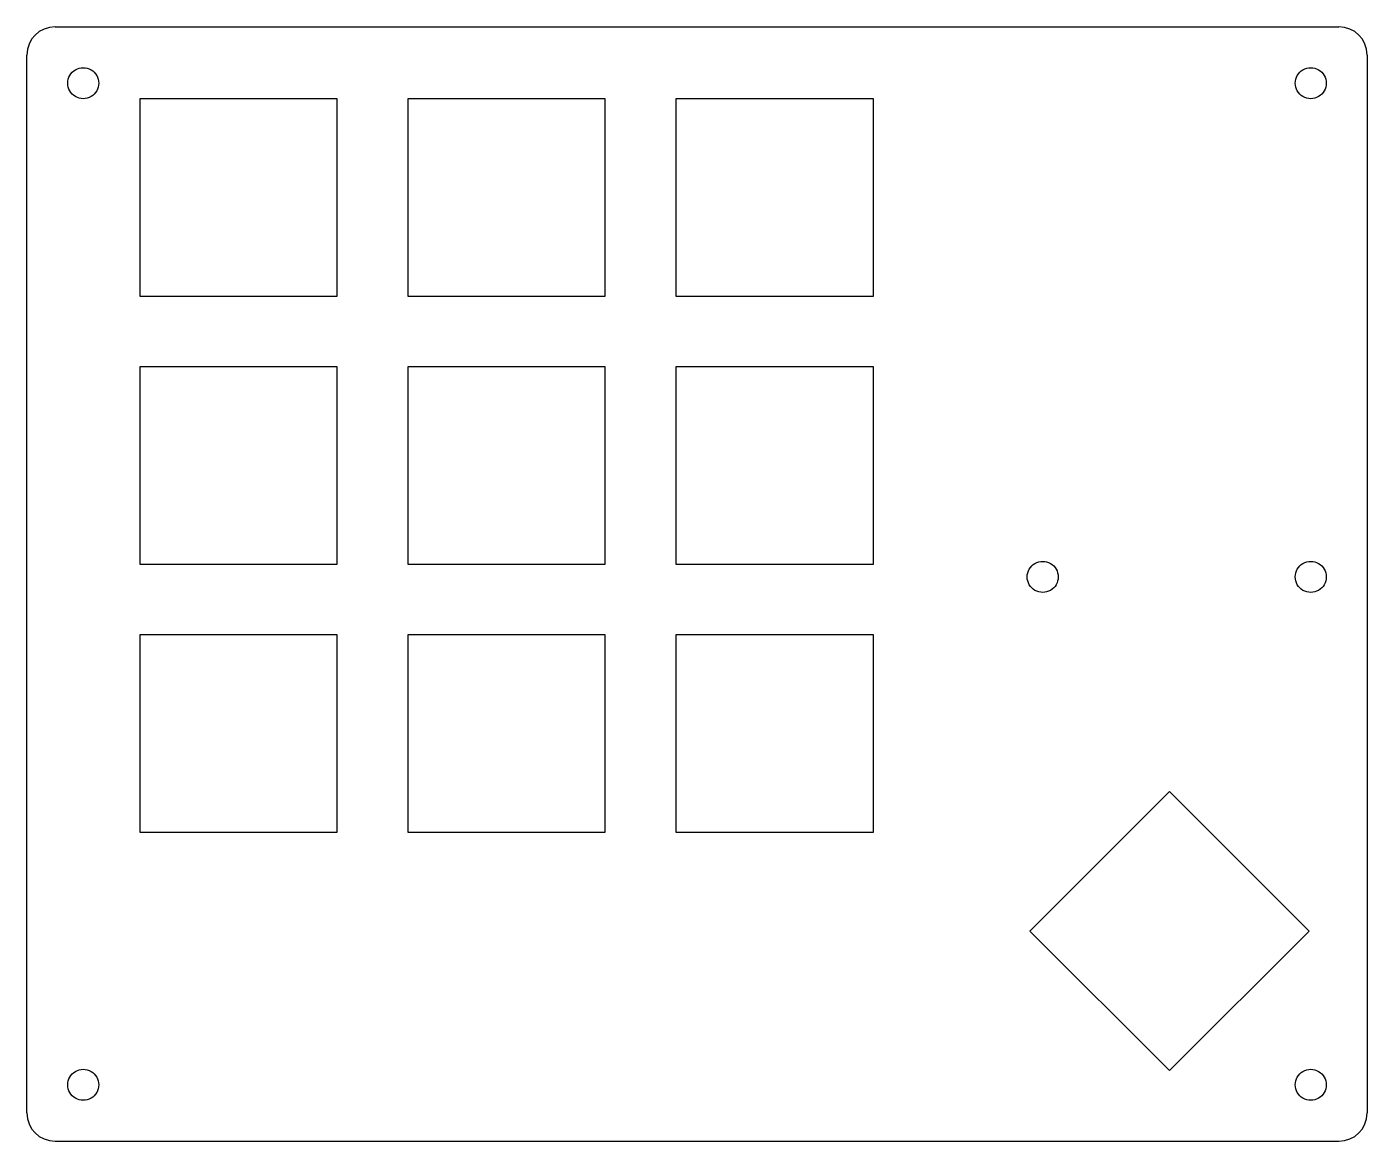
# Model space of a CAD drawing. Extents: x 28 to 123, y 200 to 279.
import ezdxf

# ---------------------------------------------------------------- set-up
doc = ezdxf.new("R2010")
doc.units = 0
doc.layers.add('レイヤー_1', color=7, linetype='CONTINUOUS')

msp = doc.modelspace()

# ---------------------------------------------------------------- linework, layer by layer
at = {"layer": 'レイヤー_1', "color": 7}
for points in [[(30.000001, 279.000001), (121.000002, 279.000001)], [(28, 202), (28, 276.99858)], [(123.000001, 277), (123.000001, 212.821871), (123.000001, 202)], [(50.00048, 273.90004), (36, 273.90004)], [(36, 273.90004), (36, 259.89956)], [(50.00048, 259.89956), (50.00048, 273.90004)], [(68.99968, 273.90004), (54.9992, 273.90004)], [(54.9992, 273.90004), (54.9992, 259.89956)], [(68.99968, 259.89956), (68.99968, 273.90004)], [(87.99888, 273.90004), (73.9984, 273.90004)], [(73.9984, 273.90004), (73.9984, 259.89956)], [(87.99888, 259.89956), (87.99888, 273.90004)], [(36, 259.89956), (50.00048, 259.89956)], [(54.9992, 259.89956), (68.99968, 259.89956)], [(73.9984, 259.89956), (87.99888, 259.89956)], [(50.00048, 254.90084), (36, 254.90084)], [(36, 254.90084), (36, 240.90036)], [(50.00048, 240.90036), (50.00048, 254.90084)], [(68.99968, 254.90084), (54.9992, 254.90084)], [(54.9992, 254.90084), (54.9992, 240.90036)], [(68.99968, 240.90036), (68.99968, 254.90084)], [(87.99888, 254.90084), (73.9984, 254.90084)], [(73.9984, 254.90084), (73.9984, 240.90036)], [(87.99888, 240.90036), (87.99888, 254.90084)], [(36, 240.90036), (50.00048, 240.90036)], [(54.9992, 240.90036), (68.99968, 240.90036)], [(73.9984, 240.90036), (87.99888, 240.90036)], [(50.00048, 235.90164), (36, 235.90164)], [(36, 235.90164), (36, 221.90116)], [(50.00048, 221.90116), (50.00048, 235.90164)], [(68.99968, 235.90164), (54.9992, 235.90164)], [(54.9992, 235.90164), (54.9992, 221.90116)], [(68.99968, 221.90116), (68.99968, 235.90164)], [(87.99888, 235.90164), (73.9984, 235.90164)], [(73.9984, 235.90164), (73.9984, 221.90116)], [(87.99888, 221.90116), (87.99888, 235.90164)], [(108.9996, 224.7993), (99.10122, 214.90092)], [(118.89798, 214.90092), (108.9996, 224.7993)], [(36, 221.90116), (50.00048, 221.90116)], [(54.9992, 221.90116), (68.99968, 221.90116)], [(73.9984, 221.90116), (87.99888, 221.90116)], [(99.10122, 214.90092), (108.9996, 205)], [(108.9996, 205), (118.89798, 214.90092)], [(30.000001, 200.000408), (121.000002, 200.000408)]]:
    msp.add_lwpolyline(points, dxfattribs=at)
for points in [[(33.099999, 275)], [(120.099998, 274.999997)], [(101.099999, 240)], [(120.099998, 239.999997)], [(33.099998, 203.999999)], [(120.099998, 203.999999)]]:
    msp.add_lwpolyline(points, close=True, dxfattribs=at)
for points in [[(29.999996, 278.999996), (28.89543, 278.999993), (28.000003, 278.104566), (28, 277)], [(122.999995, 277), (122.999993, 278.104566), (122.104566, 278.999993), (120.999999, 278.999996)], [(30.899999, 275), (30.899999, 275.392992), (31.109658, 275.756132), (31.449999, 275.952628)], [(31.449999, 275.952628), (31.790341, 276.149124), (32.209658, 276.149124), (32.549999, 275.952628)], [(32.549999, 275.952628), (32.890341, 275.756132), (33.099999, 275.392992), (33.099999, 275)], [(117.9, 274.999997), (117.9, 275.392989), (118.109659, 275.756129), (118.45, 275.952625)], [(118.45, 275.952625), (118.79034, 276.14912), (119.209658, 276.14912), (119.549999, 275.952625)], [(119.549999, 275.952625), (119.890339, 275.756129), (120.099998, 275.392989), (120.099998, 274.999997)], [(31.449999, 274.047372), (31.109658, 274.243868), (30.899999, 274.607008), (30.899999, 275)], [(33.099999, 275), (33.099999, 274.607008), (32.890341, 274.243868), (32.549999, 274.047372)], [(118.45, 274.04737), (118.109659, 274.243866), (117.9, 274.607006), (117.9, 274.999997)], [(120.099998, 274.999997), (120.099998, 274.607006), (119.890339, 274.243866), (119.549999, 274.04737)], [(32.549999, 274.047372), (32.209658, 273.850876), (31.790341, 273.850876), (31.449999, 274.047372)], [(119.549999, 274.04737), (119.209658, 273.850874), (118.79034, 273.850874), (118.45, 274.04737)], [(98.899999, 240), (98.899999, 240.392992), (99.109658, 240.756132), (99.449999, 240.952628)], [(99.449999, 240.952628), (99.790341, 241.149124), (100.209658, 241.149124), (100.549999, 240.952628)], [(100.549999, 240.952628), (100.890341, 240.756132), (101.099999, 240.392992), (101.099999, 240)], [(117.9, 239.999997), (117.9, 240.392989), (118.109659, 240.756129), (118.45, 240.952625)], [(118.45, 240.952625), (118.79034, 241.14912), (119.209658, 241.14912), (119.549999, 240.952625)], [(119.549999, 240.952625), (119.890339, 240.756129), (120.099998, 240.392989), (120.099998, 239.999997)], [(99.449999, 239.047372), (99.109658, 239.243868), (98.899999, 239.607008), (98.899999, 240)], [(101.099999, 240), (101.099999, 239.607008), (100.890341, 239.243868), (100.549999, 239.047372)], [(118.45, 239.04737), (118.109659, 239.243866), (117.9, 239.607006), (117.9, 239.999997)], [(120.099998, 239.999997), (120.099998, 239.607006), (119.890339, 239.243866), (119.549999, 239.04737)], [(100.549999, 239.047372), (100.209658, 238.850876), (99.790341, 238.850876), (99.449999, 239.047372)], [(119.549999, 239.04737), (119.209658, 238.850874), (118.79034, 238.850874), (118.45, 239.04737)], [(30.9, 203.999999), (30.9, 204.392991), (31.109658, 204.75613), (31.449999, 204.952626)], [(31.449999, 204.952626), (31.79034, 205.149122), (32.209657, 205.149122), (32.549998, 204.952626)], [(32.549998, 204.952626), (32.890339, 204.75613), (33.099998, 204.392991), (33.099998, 203.999999)], [(117.9, 203.999999), (117.9, 204.392991), (118.109659, 204.75613), (118.45, 204.952626)], [(118.45, 204.952626), (118.79034, 205.149122), (119.209658, 205.149122), (119.549999, 204.952626)], [(119.549999, 204.952626), (119.890339, 204.75613), (120.099998, 204.392991), (120.099998, 203.999999)], [(31.449999, 203.047372), (31.109658, 203.243868), (30.9, 203.607007), (30.9, 203.999999)], [(33.099998, 203.999999), (33.099998, 203.607007), (32.890339, 203.243868), (32.549998, 203.047372)], [(118.45, 203.047372), (118.109659, 203.243868), (117.9, 203.607007), (117.9, 203.999999)], [(120.099998, 203.999999), (120.099998, 203.607007), (119.890339, 203.243868), (119.549999, 203.047372)], [(32.549998, 203.047372), (32.209657, 202.850876), (31.79034, 202.850876), (31.449999, 203.047372)], [(119.549999, 203.047372), (119.209658, 202.850876), (118.79034, 202.850876), (118.45, 203.047372)], [(28, 201.999896), (28.000003, 200.89533), (28.89543, 199.999903), (29.999996, 199.9999)], [(120.999999, 199.9999), (122.104566, 199.999903), (122.999993, 200.89533), (122.999995, 201.999896)]]:
    msp.add_open_spline(points, degree=3, dxfattribs=at)

doc.saveas('drawing.dxf')
